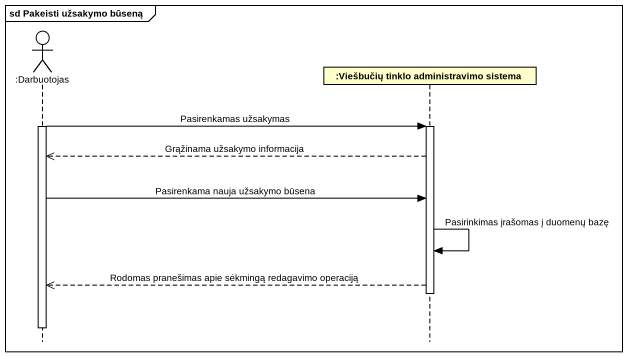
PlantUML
@startuml
mainframe sd Pakeisti užsakymo būseną
hide footbox
actor ":Darbuotojas" as Darbuotojas
participant ":Viešbučių tinklo administravimo sistema" as Viešbučių_tinklo

activate Darbuotojas
Darbuotojas -> Viešbučių_tinklo : Pasirenkamas užsakymas
activate Viešbučių_tinklo
Viešbučių_tinklo -->> Darbuotojas : Grąžinama užsakymo informacija
Darbuotojas -> Viešbučių_tinklo : Pasirenkama nauja užsakymo būsena
Viešbučių_tinklo -> Viešbučių_tinklo : Pasirinkimas įrašomas į duomenų bazę
Viešbučių_tinklo -->> Darbuotojas : Rodomas pranešimas apie sėkmingą redagavimo operaciją
deactivate Viešbučių_tinklo
deactivate Darbuotojas
@enduml
